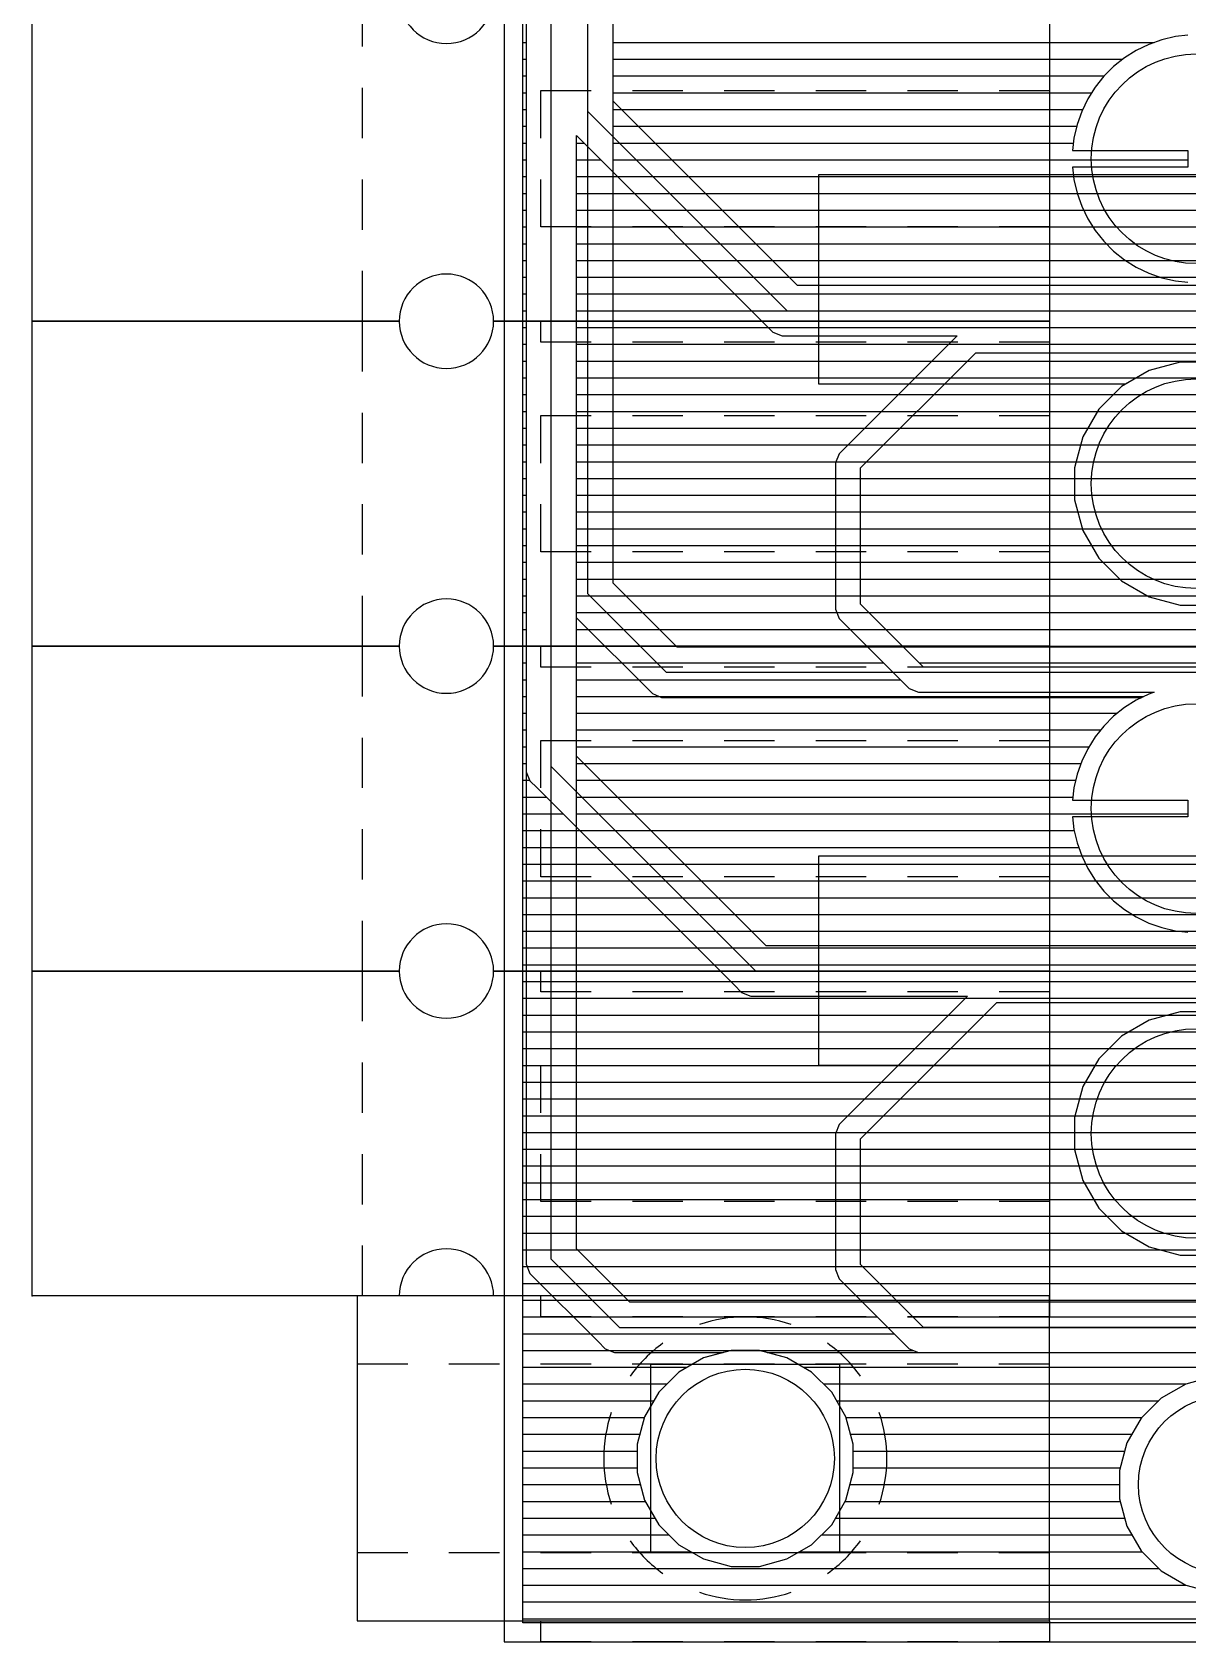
# Model space of a CAD drawing. Extents: x -0.64 to 6, y -0.15 to 7.8.
# Drawn here: x -0.64 to 0.462, y -0.15 to 1.386 of the extents above; entities that cross this region are included whole.
import ezdxf

# ---------------------------------------------------------------- set-up
doc = ezdxf.new("R2010")
doc.units = 0
for name, color, linetype in [('1', 22, 'CONTINUOUS'), ('16', 175, 'CONTINUOUS'), ('17', 82, 'CONTINUOUS'), ('20', 6, 'CONTINUOUS'), ('23', 7, 'CONTINUOUS'), ('24', 7, 'CONTINUOUS'), ('49', 253, 'CONTINUOUS'), ('51', 253, 'CONTINUOUS'), ('52', 253, 'CONTINUOUS')]:
    doc.layers.add(name, color=color, linetype=linetype)

# ---------------------------------------------------------------- blocks, each defined once
blk = doc.blocks.new('ROUNDP')
blk.add_circle((0, 0), 0.5)

msp = doc.modelspace()

# ---------------------------------------------------------------- linework, layer by layer
at = {"layer": '1'}
for p, q in [((-0.172, -0.132), (-0.172, 7.782)), ((-0.169, 6.559774), (-0.169, 0.680226)), ((-0.145, 0.685), (-0.145, 6.555)), ((-0.11, 1.31), (-0.11, 6.55)), ((-0.086, 1.319941), (-0.086, 1.922059)), ((0.462, 1.382845), (0.450203, 1.381516)), ((-0.172, 1.376), (-0.169, 1.376)), ((-0.086, 1.376), (0.429946, 1.376)), ((0.412831, 1.368439), (0.401609, 1.361388)), ((0.424772, 1.374189), (0.412831, 1.368439)), ((0.437282, 1.378567), (0.424772, 1.374189)), ((0.450203, 1.381516), (0.437282, 1.378567)), ((-0.172, 1.36), (-0.169, 1.36)), ((-0.086, 1.36), (0.399869, 1.36)), ((0.391247, 1.353124), (0.381876, 1.343753)), ((0.401609, 1.361388), (0.391247, 1.353124)), ((-0.172, 1.344), (-0.169, 1.344)), ((-0.086, 1.344), (0.382123, 1.344)), ((0.381876, 1.343753), (0.373612, 1.333391)), ((-0.172, 1.328), (-0.169, 1.328)), ((-0.086, 1.328), (0.370225, 1.328)), ((0.366561, 1.322169), (0.36081, 1.310228)), ((0.373612, 1.333391), (0.366561, 1.322169)), ((-0.172, 1.312), (-0.169, 1.312)), ((-0.11, 1.31), (0.08, 1.12)), ((0.089941, 1.144), (-0.086, 1.319941)), ((-0.078059, 1.312), (0.361664, 1.312)), ((0.36081, 1.310228), (0.356433, 1.297718)), ((-0.172, 1.296), (-0.169, 1.296)), ((-0.062059, 1.296), (0.356041, 1.296)), ((0.356433, 1.297718), (0.353484, 1.284797)), ((-0.172, 1.28), (-0.169, 1.28)), ((-0.121, 0.694941), (-0.121, 1.287059)), ((-0.121, 1.287059), (0.066405, 1.099654)), ((-0.121, 1.28), (-0.113941, 1.28)), ((-0.046059, 1.28), (0.352943, 1.28)), ((0.353484, 1.284797), (0.352155, 1.273)), ((-0.172, 1.264), (-0.169, 1.264)), ((-0.121, 1.264), (-0.097941, 1.264)), ((-0.030059, 1.264), (0.461999, 1.264)), ((0.352155, 1.273), (0.461999, 1.273)), ((0.461999, 1.273), (0.461999, 1.257)), ((-0.172, 1.248), (-0.169, 1.248)), ((-0.121, 1.248), (-0.081941, 1.248)), ((-0.014059, 1.248), (0.353169, 1.248)), ((0.461999, 1.257), (0.352155, 1.257)), ((0.352155, 1.257), (0.353484, 1.245203)), ((0.353484, 1.245203), (0.356433, 1.232282)), ((-0.172, 1.232), (-0.169, 1.232)), ((-0.121, 1.232), (-0.065941, 1.232)), ((0.001941, 1.232), (0.356532, 1.232)), ((0.356433, 1.232282), (0.36081, 1.219772)), ((-0.172, 1.216), (-0.169, 1.216)), ((-0.121, 1.216), (-0.049941, 1.216)), ((0.017941, 1.216), (0.362627, 1.216)), ((0.36081, 1.219772), (0.366561, 1.207831)), ((-0.172, 1.2), (-0.169, 1.2)), ((-0.121, 1.2), (-0.033941, 1.2)), ((0.033941, 1.2), (0.371482, 1.2)), ((0.366561, 1.207831), (0.373612, 1.196609)), ((-0.172, 1.184), (-0.169, 1.184)), ((-0.121, 1.184), (-0.017941, 1.184)), ((0.049941, 1.184), (0.384123, 1.184)), ((0.373612, 1.196609), (0.381876, 1.186247)), ((0.381876, 1.186247), (0.391247, 1.176876)), ((-0.172, 1.168), (-0.169, 1.168)), ((-0.121, 1.168), (-0.001941, 1.168)), ((0.065941, 1.168), (0.402583, 1.168)), ((0.391247, 1.176876), (0.401609, 1.168612)), ((0.401609, 1.168612), (0.412831, 1.161561)), ((-0.172, 1.152), (-0.169, 1.152)), ((-0.121, 1.152), (0.014059, 1.152)), ((0.081941, 1.152), (0.435662, 1.152)), ((0.412831, 1.161561), (0.424772, 1.15581)), ((0.424772, 1.15581), (0.437282, 1.151433)), ((0.740059, 1.144), (0.089941, 1.144)), ((0.437282, 1.151433), (0.450203, 1.148484)), ((0.450203, 1.148484), (0.462, 1.147155)), ((-0.172, 1.136), (-0.169, 1.136)), ((-0.121, 1.136), (0.030059, 1.136)), ((-0.172, 1.12), (-0.169, 1.12)), ((-0.121, 1.12), (0.046059, 1.12)), ((0.08, 1.12), (0.75, 1.12)), ((-0.172, 1.104), (-0.169, 1.104)), ((-0.121, 1.104), (0.062059, 1.104)), ((0.066405, 1.099654), (0.075226, 1.096)), ((0.075226, 1.096), (0.242059, 1.096)), ((0.239654, 1.093595), (0.129654, 0.983595)), ((0.242059, 1.096), (0.239654, 1.093595)), ((-0.172, 1.088), (-0.169, 1.088)), ((-0.121, 1.088), (0.234059, 1.088)), ((0.15, 0.97), (0.26, 1.08)), ((0.26, 1.08), (0.55, 1.08)), ((-0.172, 1.072), (-0.169, 1.072)), ((-0.121, 1.072), (0.218059, 1.072)), ((0.252, 1.072), (0.558, 1.072)), ((-0.172, 1.056), (-0.169, 1.056)), ((-0.121, 1.056), (0.202059, 1.056)), ((0.236, 1.056), (0.574, 1.056)), ((-0.172, 1.04), (-0.169, 1.04)), ((-0.121, 1.04), (0.186059, 1.04)), ((0.22, 1.04), (0.59, 1.04)), ((-0.172, 1.024), (-0.169, 1.024)), ((-0.121, 1.024), (0.170059, 1.024)), ((0.204, 1.024), (0.606, 1.024)), ((-0.172, 1.008), (-0.169, 1.008)), ((-0.121, 1.008), (0.154059, 1.008)), ((0.188, 1.008), (0.622, 1.008)), ((-0.172, 0.992), (-0.169, 0.992)), ((-0.121, 0.992), (0.138059, 0.992)), ((0.129654, 0.983595), (0.126, 0.974774)), ((0.172, 0.992), (0.638, 0.992)), ((-0.172, 0.976), (-0.169, 0.976)), ((-0.121, 0.976), (0.126508, 0.976)), ((0.126, 0.974774), (0.126, 0.835226)), ((0.15, 0.84), (0.15, 0.97)), ((0.156, 0.976), (0.874, 0.976)), ((-0.172, 0.96), (-0.169, 0.96)), ((-0.121, 0.96), (0.126, 0.96)), ((0.15, 0.96), (0.89, 0.96)), ((-0.172, 0.944), (-0.169, 0.944)), ((-0.121, 0.944), (0.126, 0.944)), ((0.15, 0.944), (0.906, 0.944)), ((-0.172, 0.928), (-0.169, 0.928)), ((-0.121, 0.928), (0.126, 0.928)), ((0.15, 0.928), (0.922, 0.928)), ((-0.172, 0.912), (-0.169, 0.912)), ((-0.121, 0.912), (0.126, 0.912)), ((0.15, 0.912), (0.93, 0.912)), ((-0.172, 0.896), (-0.169, 0.896)), ((-0.121, 0.896), (0.126, 0.896)), ((0.15, 0.896), (0.93, 0.896)), ((-0.172, 0.88), (-0.169, 0.88)), ((-0.121, 0.88), (0.126, 0.88)), ((0.15, 0.88), (0.93, 0.88)), ((-0.172, 0.864), (-0.169, 0.864)), ((-0.121, 0.864), (0.126, 0.864)), ((0.15, 0.864), (0.93, 0.864)), ((-0.172, 0.848), (-0.169, 0.848)), ((-0.121, 0.848), (0.126, 0.848)), ((0.15, 0.848), (0.93, 0.848)), ((-0.172, 0.832), (-0.169, 0.832)), ((-0.121, 0.832), (0.127336, 0.832)), ((0.126, 0.835226), (0.129654, 0.826405)), ((0.21, 0.78), (0.15, 0.84)), ((0.158, 0.832), (0.922, 0.832)), ((-0.172, 0.816), (-0.169, 0.816)), ((-0.121, 0.816), (0.140059, 0.816)), ((0.129654, 0.826405), (0.196405, 0.759654)), ((0.174, 0.816), (0.906, 0.816)), ((-0.172, 0.8), (-0.169, 0.8)), ((-0.121, 0.8), (0.156059, 0.8)), ((0.19, 0.8), (0.89, 0.8)), ((-0.172, 0.784), (-0.169, 0.784)), ((-0.121, 0.784), (0.172059, 0.784)), ((0.206, 0.784), (0.874, 0.784)), ((-0.172, 0.768), (-0.169, 0.768)), ((-0.121, 0.768), (0.188059, 0.768)), ((0.87, 0.78), (0.21, 0.78)), ((0.196405, 0.759654), (0.205226, 0.756)), ((0.205226, 0.756), (0.429946, 0.756)), ((0.424772, 0.754189), (0.412831, 0.748439)), ((0.429946, 0.756), (0.424772, 0.754189)), ((-0.172, 0.752), (-0.169, 0.752)), ((-0.121, 0.752), (0.420226, 0.752)), ((0.401609, 0.741388), (0.391247, 0.733124)), ((0.412831, 0.748439), (0.401609, 0.741388)), ((-0.172, 0.736), (-0.169, 0.736)), ((-0.121, 0.736), (0.394853, 0.736)), ((0.381876, 0.723753), (0.373612, 0.713391)), ((0.391247, 0.733124), (0.381876, 0.723753)), ((-0.172, 0.72), (-0.169, 0.72)), ((-0.121, 0.72), (0.378883, 0.72)), ((0.373612, 0.713391), (0.366561, 0.702169)), ((-0.172, 0.704), (-0.169, 0.704)), ((-0.121, 0.704), (0.367712, 0.704)), ((0.059941, 0.514), (-0.121, 0.694941)), ((0.366561, 0.702169), (0.36081, 0.690228)), ((-0.172, 0.688), (-0.169, 0.688)), ((-0.169, 0.680226), (-0.165346, 0.671405)), ((0.05, 0.49), (-0.145, 0.685)), ((-0.114059, 0.688), (0.360031, 0.688)), ((0.356433, 0.677718), (0.353484, 0.664797)), ((0.36081, 0.690228), (0.356433, 0.677718)), ((-0.172, 0.672), (-0.165593, 0.672)), ((-0.165346, 0.671405), (-0.158595, 0.664654)), ((-0.158595, 0.664654), (0.029654, 0.476405)), ((-0.098059, 0.672), (0.355128, 0.672)), ((0.353484, 0.664797), (0.352155, 0.653)), ((-0.172, 0.656), (-0.149941, 0.656)), ((-0.082059, 0.656), (0.352493, 0.656)), ((0.352155, 0.653), (0.461999, 0.653)), ((0.461999, 0.653), (0.461999, 0.637)), ((-0.172, 0.64), (-0.133941, 0.64)), ((-0.066059, 0.64), (0.461999, 0.64)), ((0.461999, 0.637), (0.352155, 0.637)), ((0.352155, 0.637), (0.353484, 0.625203)), ((-0.172, 0.624), (-0.117941, 0.624)), ((-0.050059, 0.624), (0.353758, 0.624)), ((0.353484, 0.625203), (0.356433, 0.612282)), ((-0.172, 0.608), (-0.101941, 0.608)), ((-0.034059, 0.608), (0.357931, 0.608)), ((0.356433, 0.612282), (0.36081, 0.599772)), ((0.36081, 0.599772), (0.366561, 0.587831)), ((-0.172, 0.592), (-0.085941, 0.592)), ((-0.018059, 0.592), (0.364553, 0.592)), ((0.366561, 0.587831), (0.373612, 0.576609)), ((-0.172, 0.576), (-0.069941, 0.576)), ((-0.002059, 0.576), (0.374098, 0.576)), ((0.373612, 0.576609), (0.381876, 0.566247)), ((-0.172, 0.56), (-0.053941, 0.56)), ((0.013941, 0.56), (0.388123, 0.56)), ((0.381876, 0.566247), (0.391247, 0.556876)), ((0.391247, 0.556876), (0.401609, 0.548612)), ((-0.172, 0.544), (-0.037941, 0.544)), ((0.029941, 0.544), (0.408949, 0.544)), ((0.401609, 0.548612), (0.412831, 0.541561)), ((0.412831, 0.541561), (0.424772, 0.53581)), ((-0.172, 0.528), (-0.021941, 0.528)), ((0.045941, 0.528), (0.454497, 0.528)), ((0.424772, 0.53581), (0.437282, 0.531433)), ((0.437282, 0.531433), (0.450203, 0.528484)), ((0.450203, 0.528484), (0.462, 0.527155)), ((-0.172, 0.512), (-0.005941, 0.512)), ((0.780059, 0.514), (0.059941, 0.514)), ((-0.172, 0.496), (0.010059, 0.496)), ((-0.172, 0.48), (0.026059, 0.48)), ((0.029654, 0.476405), (0.036405, 0.469654)), ((0.05, 0.49), (0.79, 0.49)), ((-0.172, 0.464), (0.250059, 0.464)), ((0.036405, 0.469654), (0.045226, 0.466)), ((0.045226, 0.466), (0.252059, 0.466)), ((0.252059, 0.466), (0.129654, 0.343595)), ((-0.172, 0.448), (0.234059, 0.448)), ((0.15, 0.33), (0.28, 0.46)), ((0.268, 0.448), (0.562, 0.448)), ((0.28, 0.46), (0.55, 0.46)), ((-0.172, 0.432), (0.218059, 0.432)), ((0.252, 0.432), (0.578, 0.432)), ((-0.172, 0.416), (0.202059, 0.416)), ((0.236, 0.416), (0.594, 0.416)), ((-0.172, 0.4), (0.186059, 0.4)), ((0.22, 0.4), (0.61, 0.4)), ((-0.172, 0.384), (0.170059, 0.384)), ((0.204, 0.384), (0.626, 0.384)), ((-0.172, 0.368), (0.154059, 0.368)), ((0.188, 0.368), (0.642, 0.368)), ((-0.172, 0.352), (0.138059, 0.352)), ((0.129654, 0.343595), (0.126, 0.334774)), ((0.172, 0.352), (0.658, 0.352)), ((-0.172, 0.336), (0.126508, 0.336)), ((0.126, 0.334774), (0.126, 0.205226)), ((0.15, 0.21), (0.15, 0.33)), ((0.156, 0.336), (0.674, 0.336)), ((-0.172, 0.32), (0.126, 0.32)), ((0.15, 0.32), (0.69, 0.32)), ((-0.172, 0.304), (0.126, 0.304)), ((0.15, 0.304), (0.706, 0.304)), ((-0.172, 0.288), (0.126, 0.288)), ((0.15, 0.288), (0.882, 0.288)), ((-0.172, 0.272), (0.126, 0.272)), ((0.15, 0.272), (0.898, 0.272)), ((-0.172, 0.256), (0.126, 0.256)), ((0.15, 0.256), (0.914, 0.256)), ((-0.172, 0.24), (0.126, 0.24)), ((0.15, 0.24), (0.93, 0.24)), ((-0.172, 0.224), (0.126, 0.224)), ((0.15, 0.224), (0.93, 0.224)), ((-0.172, 0.208), (0.126, 0.208)), ((0.126, 0.205226), (0.129654, 0.196405)), ((0.21, 0.15), (0.15, 0.21)), ((0.152, 0.208), (0.93, 0.208)), ((-0.172, 0.192), (0.134059, 0.192)), ((0.129654, 0.196405), (0.196405, 0.129654)), ((0.168, 0.192), (0.93, 0.192)), ((-0.172, 0.176), (0.150059, 0.176)), ((0.184, 0.176), (0.926, 0.176)), ((-0.172, 0.16), (0.166059, 0.16)), ((0.2, 0.16), (0.91, 0.16)), ((-0.172, 0.144), (0.182059, 0.144)), ((0.9, 0.15), (0.21, 0.15)), ((-0.172, 0.128), (0.200398, 0.128)), ((0.02644, 0.128), (0.000243, 0.120981)), ((0.05356, 0.128), (0.02644, 0.128)), ((0.079757, 0.120981), (0.05356, 0.128)), ((0.196405, 0.129654), (0.205226, 0.126)), ((0.205226, 0.126), (0.751326, 0.126)), ((-0.172, 0.112), (-0.015311, 0.112)), ((0.000243, 0.120981), (-0.023243, 0.10742)), ((0.103243, 0.10742), (0.079757, 0.120981)), ((0.095311, 0.112), (0.747386, 0.112)), ((-0.172, 0.096), (-0.034664, 0.096)), ((-0.023243, 0.10742), (-0.04242, 0.088243)), ((0.12242, 0.088243), (0.103243, 0.10742)), ((0.114664, 0.096), (0.460316, 0.096)), ((0.460243, 0.095981), (0.436757, 0.08242)), ((0.48644, 0.103), (0.460243, 0.095981)), ((-0.172, 0.08), (-0.04718, 0.08)), ((-0.04242, 0.088243), (-0.055981, 0.064757)), ((0.135981, 0.064757), (0.12242, 0.088243)), ((0.12718, 0.08), (0.434336, 0.08)), ((0.436757, 0.08242), (0.417579, 0.063243)), ((-0.172, 0.064), (-0.056183, 0.064)), ((-0.055981, 0.064757), (-0.063, 0.03856)), ((0.143, 0.03856), (0.135981, 0.064757)), ((0.136183, 0.064), (0.418336, 0.064)), ((0.417579, 0.063243), (0.404019, 0.039757)), ((-0.172, 0.048), (-0.06047, 0.048)), ((0.14047, 0.048), (0.408779, 0.048)), ((-0.172, 0.032), (-0.063, 0.032)), ((-0.063, 0.03856), (-0.063, 0.01144)), ((0.143, 0.01144), (0.143, 0.03856)), ((0.143, 0.032), (0.401941, 0.032)), ((0.404019, 0.039757), (0.397, 0.01356)), ((-0.172, 0.016), (-0.063, 0.016)), ((0.143, 0.016), (0.397654, 0.016)), ((-0.172, 0), (-0.059935, 0)), ((-0.063, 0.01144), (-0.055981, -0.014757)), ((0.135981, -0.014757), (0.143, 0.01144)), ((0.139935, 0), (0.397, 0)), ((0.397, 0.01356), (0.397, -0.01356)), ((-0.055981, -0.014757), (-0.04242, -0.038243)), ((0.12242, -0.038243), (0.135981, -0.014757)), ((0.397, -0.01356), (0.404019, -0.039757)), ((-0.172, -0.016), (-0.055263, -0.016)), ((0.135263, -0.016), (0.397654, -0.016)), ((-0.172, -0.032), (-0.046025, -0.032)), ((-0.04242, -0.038243), (-0.023243, -0.05742)), ((0.103243, -0.05742), (0.12242, -0.038243)), ((0.126025, -0.032), (0.401941, -0.032)), ((0.404019, -0.039757), (0.417579, -0.063243)), ((-0.172, -0.048), (-0.032664, -0.048)), ((-0.023243, -0.05742), (0.000243, -0.070981)), ((0.079757, -0.070981), (0.103243, -0.05742)), ((0.112664, -0.048), (0.408779, -0.048)), ((-0.172, -0.064), (-0.011847, -0.064)), ((0.000243, -0.070981), (0.02644, -0.078)), ((0.05356, -0.078), (0.079757, -0.070981)), ((0.091847, -0.064), (0.418336, -0.064)), ((0.417579, -0.063243), (0.436757, -0.08242)), ((-0.172, -0.08), (0.434336, -0.08)), ((0.02644, -0.078), (0.05356, -0.078)), ((0.436757, -0.08242), (0.460243, -0.095981)), ((-0.172, -0.096), (0.460316, -0.096)), ((0.460243, -0.095981), (0.48644, -0.103)), ((-0.172, -0.112), (5.732, -0.112)), ((-0.172, -0.128), (5.732, -0.128)), ((5.732, -0.132), (-0.172, -0.132))]:
    msp.add_line(p, q, dxfattribs=at)
at = {"layer": '16'}
for p, q in [((-0.172, -0.132), (-0.172, 7.782)), ((-0.169, 6.559774), (-0.169, 0.210226)), ((-0.145, 0.215), (-0.145, 6.555)), ((-0.11, 0.85), (-0.11, 6.55)), ((-0.086, 0.859941), (-0.086, 1.467059)), ((0.462, 1.382845), (0.450203, 1.381516)), ((-0.172, 1.376), (-0.169, 1.376)), ((-0.086, 1.376), (0.429946, 1.376)), ((0.412831, 1.368439), (0.401609, 1.361388)), ((0.424772, 1.374189), (0.412831, 1.368439)), ((0.437282, 1.378567), (0.424772, 1.374189)), ((0.450203, 1.381516), (0.437282, 1.378567)), ((-0.172, 1.36), (-0.169, 1.36)), ((-0.086, 1.36), (0.399869, 1.36)), ((0.391247, 1.353124), (0.381876, 1.343753)), ((0.401609, 1.361388), (0.391247, 1.353124)), ((-0.172, 1.344), (-0.169, 1.344)), ((-0.086, 1.344), (0.382123, 1.344)), ((0.381876, 1.343753), (0.373612, 1.333391)), ((-0.172, 1.328), (-0.169, 1.328)), ((-0.086, 1.328), (0.370225, 1.328)), ((0.366561, 1.322169), (0.36081, 1.310228)), ((0.373612, 1.333391), (0.366561, 1.322169)), ((-0.172, 1.312), (-0.169, 1.312)), ((-0.086, 1.312), (0.361664, 1.312)), ((0.36081, 1.310228), (0.356433, 1.297718)), ((-0.172, 1.296), (-0.169, 1.296)), ((-0.086, 1.296), (0.356041, 1.296)), ((0.356433, 1.297718), (0.353484, 1.284797)), ((-0.172, 1.28), (-0.169, 1.28)), ((-0.086, 1.28), (0.352943, 1.28)), ((0.353484, 1.284797), (0.352155, 1.273)), ((-0.172, 1.264), (-0.169, 1.264)), ((-0.086, 1.264), (0.461999, 1.264)), ((0.352155, 1.273), (0.461999, 1.273)), ((0.461999, 1.273), (0.461999, 1.257)), ((-0.172, 1.248), (-0.169, 1.248)), ((-0.086, 1.248), (0.353169, 1.248)), ((0.11, 1.05), (0.11, 1.25)), ((0.11, 1.25), (0.59, 1.25)), ((0.11, 1.248), (0.59, 1.248)), ((0.461999, 1.257), (0.352155, 1.257)), ((0.352155, 1.257), (0.353484, 1.245203)), ((0.353484, 1.245203), (0.356433, 1.232282)), ((-0.172, 1.232), (-0.169, 1.232)), ((-0.086, 1.232), (0.356532, 1.232)), ((0.11, 1.232), (0.59, 1.232)), ((0.356433, 1.232282), (0.36081, 1.219772)), ((-0.172, 1.216), (-0.169, 1.216)), ((-0.086, 1.216), (0.362627, 1.216)), ((0.11, 1.216), (0.59, 1.216)), ((0.36081, 1.219772), (0.366561, 1.207831)), ((-0.172, 1.2), (-0.169, 1.2)), ((-0.086, 1.2), (0.371482, 1.2)), ((0.11, 1.2), (0.59, 1.2)), ((0.366561, 1.207831), (0.373612, 1.196609)), ((-0.172, 1.184), (-0.169, 1.184)), ((-0.086, 1.184), (0.384123, 1.184)), ((0.11, 1.184), (0.59, 1.184)), ((0.373612, 1.196609), (0.381876, 1.186247)), ((0.381876, 1.186247), (0.391247, 1.176876)), ((-0.172, 1.168), (-0.169, 1.168)), ((-0.086, 1.168), (0.402583, 1.168)), ((0.11, 1.168), (0.59, 1.168)), ((0.391247, 1.176876), (0.401609, 1.168612)), ((0.401609, 1.168612), (0.412831, 1.161561)), ((-0.172, 1.152), (-0.169, 1.152)), ((-0.086, 1.152), (0.435662, 1.152)), ((0.11, 1.152), (0.59, 1.152)), ((0.412831, 1.161561), (0.424772, 1.15581)), ((0.424772, 1.15581), (0.437282, 1.151433)), ((0.437282, 1.151433), (0.450203, 1.148484)), ((0.450203, 1.148484), (0.462, 1.147155)), ((-0.172, 1.136), (-0.169, 1.136)), ((-0.086, 1.136), (0.601562, 1.136)), ((0.11, 1.136), (0.59, 1.136)), ((-0.172, 1.12), (-0.169, 1.12)), ((-0.086, 1.12), (0.598567, 1.12)), ((0.11, 1.12), (0.59, 1.12)), ((-0.172, 1.104), (-0.169, 1.104)), ((-0.086, 1.104), (0.598567, 1.104)), ((0.11, 1.104), (0.59, 1.104)), ((-0.172, 1.088), (-0.169, 1.088)), ((-0.086, 1.088), (0.598567, 1.088)), ((0.11, 1.088), (0.59, 1.088)), ((-0.172, 1.072), (-0.169, 1.072)), ((-0.086, 1.072), (0.598567, 1.072)), ((0.11, 1.072), (0.59, 1.072)), ((0.425226, 1.063095), (0.398774, 1.047823)), ((0.425226, 1.063095), (0.402545, 1.05)), ((0.454728, 1.071), (0.425226, 1.063095)), ((0.454728, 1.071), (0.425226, 1.063095)), ((0.485272, 1.071), (0.454728, 1.071)), ((0.485272, 1.071), (0.454728, 1.071)), ((-0.172, 1.056), (-0.169, 1.056)), ((-0.086, 1.056), (0.412937, 1.056)), ((0.11, 1.056), (0.412937, 1.056)), ((0.402545, 1.05), (0.11, 1.05)), ((0.398774, 1.047823), (0.377177, 1.026226)), ((-0.172, 1.04), (-0.169, 1.04)), ((-0.086, 1.04), (0.390951, 1.04)), ((-0.172, 1.024), (-0.169, 1.024)), ((-0.086, 1.024), (0.375892, 1.024)), ((0.377177, 1.026226), (0.361905, 0.999774)), ((-0.172, 1.008), (-0.169, 1.008)), ((-0.086, 1.008), (0.366654, 1.008)), ((0.361905, 0.999774), (0.354, 0.970272)), ((-0.172, 0.992), (-0.169, 0.992)), ((-0.086, 0.992), (0.359822, 0.992)), ((-0.172, 0.976), (-0.169, 0.976)), ((-0.086, 0.976), (0.355535, 0.976)), ((0.354, 0.970272), (0.354, 0.939728)), ((-0.172, 0.96), (-0.169, 0.96)), ((-0.086, 0.96), (0.354, 0.96)), ((-0.172, 0.944), (-0.169, 0.944)), ((-0.086, 0.944), (0.354, 0.944)), ((0.354, 0.939728), (0.361905, 0.910226)), ((-0.172, 0.928), (-0.169, 0.928)), ((-0.086, 0.928), (0.357142, 0.928)), ((-0.172, 0.912), (-0.169, 0.912)), ((-0.086, 0.912), (0.36143, 0.912)), ((0.361905, 0.910226), (0.377177, 0.883774)), ((-0.172, 0.896), (-0.169, 0.896)), ((-0.086, 0.896), (0.370118, 0.896)), ((-0.172, 0.88), (-0.169, 0.88)), ((-0.086, 0.88), (0.380951, 0.88)), ((0.377177, 0.883774), (0.398774, 0.862177)), ((-0.172, 0.864), (-0.169, 0.864)), ((-0.086, 0.864), (0.396951, 0.864)), ((0.398774, 0.862177), (0.425226, 0.846905)), ((-0.172, 0.848), (-0.169, 0.848)), ((-0.035, 0.775), (-0.11, 0.85)), ((-0.025059, 0.799), (-0.086, 0.859941)), ((-0.074059, 0.848), (0.423329, 0.848)), ((0.425226, 0.846905), (0.454728, 0.839)), ((-0.172, 0.832), (-0.169, 0.832)), ((-0.058059, 0.832), (4.967189, 0.832)), ((0.454728, 0.839), (0.485272, 0.839)), ((-0.172, 0.816), (-0.169, 0.816)), ((-0.121, 0.224941), (-0.121, 0.827059)), ((-0.121, 0.827059), (-0.048595, 0.754654)), ((-0.121, 0.816), (-0.109941, 0.816)), ((-0.042059, 0.816), (4.967189, 0.816)), ((-0.172, 0.8), (-0.169, 0.8)), ((-0.121, 0.8), (-0.093941, 0.8)), ((-0.026059, 0.8), (1.61214, 0.8)), ((1.611139, 0.799), (-0.025059, 0.799)), ((-0.172, 0.784), (-0.169, 0.784)), ((-0.121, 0.784), (-0.077941, 0.784)), ((-0.172, 0.768), (-0.169, 0.768)), ((-0.121, 0.768), (-0.061941, 0.768)), ((1.635, 0.775), (-0.035, 0.775)), ((-0.048595, 0.754654), (-0.039774, 0.751)), ((-0.172, 0.752), (-0.169, 0.752)), ((-0.121, 0.752), (-0.042188, 0.752)), ((-0.039774, 0.751), (0.418149, 0.751)), ((0.401609, 0.741388), (0.391247, 0.733124)), ((0.412831, 0.748439), (0.401609, 0.741388)), ((0.418149, 0.751), (0.412831, 0.748439)), ((-0.172, 0.736), (-0.169, 0.736)), ((-0.121, 0.736), (0.394853, 0.736)), ((0.381876, 0.723753), (0.373612, 0.713391)), ((0.391247, 0.733124), (0.381876, 0.723753)), ((-0.172, 0.72), (-0.169, 0.72)), ((-0.121, 0.72), (0.378883, 0.72)), ((0.373612, 0.713391), (0.366561, 0.702169)), ((-0.172, 0.704), (-0.169, 0.704)), ((-0.121, 0.704), (0.367712, 0.704)), ((0.366561, 0.702169), (0.36081, 0.690228)), ((-0.172, 0.688), (-0.169, 0.688)), ((-0.121, 0.688), (0.360031, 0.688)), ((0.356433, 0.677718), (0.353484, 0.664797)), ((0.36081, 0.690228), (0.356433, 0.677718)), ((-0.172, 0.672), (-0.169, 0.672)), ((-0.121, 0.672), (0.355128, 0.672)), ((0.353484, 0.664797), (0.352155, 0.653)), ((-0.172, 0.656), (-0.169, 0.656)), ((-0.121, 0.656), (0.352493, 0.656)), ((0.352155, 0.653), (0.461999, 0.653)), ((0.461999, 0.653), (0.461999, 0.637)), ((-0.172, 0.64), (-0.169, 0.64)), ((-0.121, 0.64), (0.461999, 0.64)), ((0.461999, 0.637), (0.352155, 0.637)), ((0.352155, 0.637), (0.353484, 0.625203)), ((-0.172, 0.624), (-0.169, 0.624)), ((-0.121, 0.624), (0.353758, 0.624)), ((0.353484, 0.625203), (0.356433, 0.612282)), ((-0.172, 0.608), (-0.169, 0.608)), ((-0.121, 0.608), (0.357931, 0.608)), ((0.11, 0.4), (0.11, 0.6)), ((0.11, 0.6), (0.59, 0.6)), ((0.356433, 0.612282), (0.36081, 0.599772)), ((0.36081, 0.599772), (0.366561, 0.587831)), ((-0.172, 0.592), (-0.169, 0.592)), ((-0.121, 0.592), (0.364553, 0.592)), ((0.11, 0.592), (0.59, 0.592)), ((0.366561, 0.587831), (0.373612, 0.576609)), ((-0.172, 0.576), (-0.169, 0.576)), ((-0.121, 0.576), (0.374098, 0.576)), ((0.11, 0.576), (0.59, 0.576)), ((0.373612, 0.576609), (0.381876, 0.566247)), ((-0.172, 0.56), (-0.169, 0.56)), ((-0.121, 0.56), (0.388123, 0.56)), ((0.11, 0.56), (0.59, 0.56)), ((0.381876, 0.566247), (0.391247, 0.556876)), ((0.391247, 0.556876), (0.401609, 0.548612)), ((-0.172, 0.544), (-0.169, 0.544)), ((-0.121, 0.544), (0.408949, 0.544)), ((0.11, 0.544), (0.59, 0.544)), ((0.401609, 0.548612), (0.412831, 0.541561)), ((0.412831, 0.541561), (0.424772, 0.53581)), ((-0.172, 0.528), (-0.169, 0.528)), ((-0.121, 0.528), (0.454497, 0.528)), ((0.11, 0.528), (0.59, 0.528)), ((0.424772, 0.53581), (0.437282, 0.531433)), ((0.437282, 0.531433), (0.450203, 0.528484)), ((0.450203, 0.528484), (0.462, 0.527155)), ((-0.172, 0.512), (-0.169, 0.512)), ((-0.121, 0.512), (0.600733, 0.512)), ((0.11, 0.512), (0.59, 0.512)), ((-0.172, 0.496), (-0.169, 0.496)), ((-0.121, 0.496), (1.933496, 0.496)), ((0.11, 0.496), (0.59, 0.496)), ((-0.172, 0.48), (-0.169, 0.48)), ((-0.121, 0.48), (0.598567, 0.48)), ((0.11, 0.48), (0.59, 0.48)), ((-0.172, 0.464), (-0.169, 0.464)), ((-0.121, 0.464), (0.598567, 0.464)), ((0.11, 0.464), (0.59, 0.464)), ((-0.172, 0.448), (-0.169, 0.448)), ((-0.121, 0.448), (0.443532, 0.448)), ((0.11, 0.448), (0.443532, 0.448)), ((0.454728, 0.451), (0.425226, 0.443095)), ((0.454728, 0.451), (0.425226, 0.443095)), ((0.485272, 0.451), (0.454728, 0.451)), ((0.485272, 0.451), (0.454728, 0.451)), ((-0.172, 0.432), (-0.169, 0.432)), ((-0.121, 0.432), (0.406009, 0.432)), ((0.11, 0.432), (0.406009, 0.432)), ((0.425226, 0.443095), (0.398774, 0.427823)), ((0.425226, 0.443095), (0.398774, 0.427823)), ((-0.172, 0.416), (-0.169, 0.416)), ((-0.121, 0.416), (0.386951, 0.416)), ((0.11, 0.416), (0.386951, 0.416)), ((0.398774, 0.427823), (0.377177, 0.406226)), ((0.398774, 0.427823), (0.377177, 0.406226)), ((-0.172, 0.4), (-0.169, 0.4)), ((-0.121, 0.4), (0.373583, 0.4)), ((0.373583, 0.4), (0.11, 0.4)), ((0.11, 0.4), (0.373583, 0.4)), ((0.377177, 0.406226), (0.361905, 0.379774)), ((0.377177, 0.406226), (0.373583, 0.4)), ((-0.172, 0.384), (-0.169, 0.384)), ((-0.121, 0.384), (0.364345, 0.384)), ((0.361905, 0.379774), (0.354, 0.350272)), ((-0.172, 0.368), (-0.169, 0.368)), ((-0.121, 0.368), (0.35875, 0.368)), ((-0.172, 0.352), (-0.169, 0.352)), ((-0.121, 0.352), (0.354463, 0.352)), ((0.354, 0.350272), (0.354, 0.319728)), ((-0.172, 0.336), (-0.169, 0.336)), ((-0.121, 0.336), (0.354, 0.336)), ((-0.172, 0.32), (-0.169, 0.32)), ((-0.121, 0.32), (0.354, 0.32)), ((0.354, 0.319728), (0.361905, 0.290226)), ((-0.172, 0.304), (-0.169, 0.304)), ((-0.121, 0.304), (0.358214, 0.304)), ((-0.172, 0.288), (-0.169, 0.288)), ((-0.121, 0.288), (0.36319, 0.288)), ((0.361905, 0.290226), (0.377177, 0.263774)), ((-0.172, 0.272), (-0.169, 0.272)), ((-0.121, 0.272), (0.372428, 0.272)), ((0.377177, 0.263774), (0.398774, 0.242177)), ((-0.172, 0.256), (-0.169, 0.256)), ((-0.121, 0.256), (0.384951, 0.256)), ((-0.172, 0.24), (-0.169, 0.24)), ((-0.121, 0.24), (0.402545, 0.24)), ((0.398774, 0.242177), (0.425226, 0.226905)), ((-0.172, 0.224), (-0.169, 0.224)), ((-0.070059, 0.174), (-0.121, 0.224941)), ((-0.120059, 0.224), (0.436068, 0.224)), ((0.425226, 0.226905), (0.454728, 0.219)), ((0.454728, 0.219), (0.485272, 0.219)), ((-0.172, 0.208), (-0.168078, 0.208)), ((-0.169, 0.210226), (-0.165346, 0.201405)), ((-0.165346, 0.201405), (-0.100346, 0.136405)), ((-0.145, 0.215), (-0.08, 0.15)), ((-0.104059, 0.208), (1.931839, 0.208)), ((-0.172, 0.192), (-0.155941, 0.192)), ((-0.088059, 0.192), (1.938466, 0.192)), ((-0.172, 0.176), (-0.139941, 0.176)), ((-0.072059, 0.176), (1.945094, 0.176)), ((1.614774, 0.174), (-0.070059, 0.174)), ((-0.172, 0.16), (-0.123941, 0.16)), ((-0.172, 0.144), (-0.107941, 0.144)), ((-0.08, 0.15), (1.61, 0.15)), ((-0.172, 0.128), (-0.089602, 0.128)), ((-0.100346, 0.136405), (-0.093595, 0.129654)), ((-0.093595, 0.129654), (-0.084774, 0.126)), ((-0.084774, 0.126), (0.018977, 0.126)), ((0.018977, 0.126), (0.000243, 0.120981)), ((0.079757, 0.120981), (0.061023, 0.126)), ((0.061023, 0.126), (1.600059, 0.126)), ((-0.172, 0.112), (-0.015311, 0.112)), ((0.000243, 0.120981), (-0.023243, 0.10742)), ((0.103243, 0.10742), (0.079757, 0.120981)), ((0.095311, 0.112), (1.603754, 0.112)), ((-0.172, 0.096), (-0.034664, 0.096)), ((-0.023243, 0.10742), (-0.04242, 0.088243)), ((0.12242, 0.088243), (0.103243, 0.10742)), ((0.114664, 0.096), (0.460316, 0.096)), ((0.460243, 0.095981), (0.436757, 0.08242)), ((0.48644, 0.103), (0.460243, 0.095981)), ((-0.172, 0.08), (-0.04718, 0.08)), ((-0.04242, 0.088243), (-0.055981, 0.064757)), ((0.135981, 0.064757), (0.12242, 0.088243)), ((0.12718, 0.08), (0.434336, 0.08)), ((0.436757, 0.08242), (0.417579, 0.063243)), ((-0.172, 0.064), (-0.056183, 0.064)), ((-0.055981, 0.064757), (-0.063, 0.03856)), ((0.143, 0.03856), (0.135981, 0.064757)), ((0.136183, 0.064), (0.418336, 0.064)), ((0.417579, 0.063243), (0.404019, 0.039757)), ((-0.172, 0.048), (-0.06047, 0.048)), ((0.14047, 0.048), (0.408779, 0.048)), ((-0.172, 0.032), (-0.063, 0.032)), ((-0.063, 0.03856), (-0.063, 0.01144)), ((0.143, 0.01144), (0.143, 0.03856)), ((0.143, 0.032), (0.401941, 0.032)), ((0.404019, 0.039757), (0.397, 0.01356)), ((-0.172, 0.016), (-0.063, 0.016)), ((0.143, 0.016), (0.397654, 0.016)), ((-0.172, 0), (-0.059935, 0)), ((-0.063, 0.01144), (-0.055981, -0.014757)), ((0.135981, -0.014757), (0.143, 0.01144)), ((0.139935, 0), (0.397, 0)), ((0.397, 0.01356), (0.397, -0.01356)), ((-0.055981, -0.014757), (-0.04242, -0.038243)), ((0.12242, -0.038243), (0.135981, -0.014757)), ((0.397, -0.01356), (0.404019, -0.039757)), ((-0.172, -0.016), (-0.055263, -0.016)), ((0.135263, -0.016), (0.397654, -0.016)), ((-0.172, -0.032), (-0.046025, -0.032)), ((-0.04242, -0.038243), (-0.023243, -0.05742)), ((0.103243, -0.05742), (0.12242, -0.038243)), ((0.126025, -0.032), (0.401941, -0.032)), ((0.404019, -0.039757), (0.417579, -0.063243)), ((-0.172, -0.048), (-0.032664, -0.048)), ((-0.023243, -0.05742), (0.000243, -0.070981)), ((0.079757, -0.070981), (0.103243, -0.05742)), ((0.112664, -0.048), (0.408779, -0.048)), ((-0.172, -0.064), (-0.011847, -0.064)), ((0.000243, -0.070981), (0.02644, -0.078)), ((0.05356, -0.078), (0.079757, -0.070981)), ((0.091847, -0.064), (0.418336, -0.064)), ((0.417579, -0.063243), (0.436757, -0.08242)), ((-0.172, -0.08), (0.434336, -0.08)), ((0.02644, -0.078), (0.05356, -0.078)), ((0.436757, -0.08242), (0.460243, -0.095981)), ((-0.172, -0.096), (0.460316, -0.096)), ((0.460243, -0.095981), (0.48644, -0.103)), ((-0.172, -0.112), (5.732, -0.112)), ((-0.172, -0.128), (5.732, -0.128)), ((5.732, -0.132), (-0.172, -0.132))]:
    msp.add_line(p, q, dxfattribs=at)
at = {"layer": '20'}
for p, q in [((-0.19, 7.8), (-0.19, -0.15)), ((-0.19, -0.15), (5.75, -0.15))]:
    msp.add_line(p, q, dxfattribs=at)
for centre in [(0.04, 0.025), (0.5, 0)]:
    msp.add_circle(centre, 0.085, dxfattribs=at)
at = {"layer": '23'}
for p in [(-0.64, 1.11), (-0.64, 0.8), (-0.64, 0.49), (-0.64, 0.18)]:
    msp.add_point(p, dxfattribs=at)
at = {"layer": '24'}
msp.add_point((0.33, 0.18), dxfattribs=at)
at = {"layer": '49'}
for p, q in [((-0.155, 1.284685), (-0.155, 1.33)), ((-0.155, 1.33), (-0.106975, 1.33)), ((-0.067605, 1.33), (-0.01958, 1.33)), ((0.01979, 1.33), (0.067815, 1.33)), ((0.107185, 1.33), (0.15521, 1.33)), ((0.19458, 1.33), (0.242605, 1.33)), ((0.281975, 1.33), (0.33, 1.33)), ((-0.155, 1.2), (-0.155, 1.245315)), ((-0.106975, 1.2), (-0.155, 1.2)), ((-0.01958, 1.2), (-0.067605, 1.2)), ((0.067815, 1.2), (0.01979, 1.2)), ((0.15521, 1.2), (0.107185, 1.2)), ((0.242605, 1.2), (0.19458, 1.2)), ((0.33, 1.2), (0.281975, 1.2)), ((-0.155, 1.09), (-0.155, 1.11)), ((-0.155, 1.09), (-0.155, 1.11)), ((0.33, 1.11), (0.33, 1.09)), ((0.33, 1.11), (0.33, 1.09)), ((-0.106975, 1.09), (-0.155, 1.09)), ((-0.106975, 1.09), (-0.155, 1.09)), ((-0.01958, 1.09), (-0.067605, 1.09)), ((-0.01958, 1.09), (-0.067605, 1.09)), ((0.067815, 1.09), (0.01979, 1.09)), ((0.067815, 1.09), (0.01979, 1.09)), ((0.15521, 1.09), (0.107185, 1.09)), ((0.15521, 1.09), (0.107185, 1.09)), ((0.242605, 1.09), (0.19458, 1.09)), ((0.242605, 1.09), (0.19458, 1.09)), ((0.33, 1.09), (0.281975, 1.09)), ((0.33, 1.09), (0.281975, 1.09)), ((-0.155, 0.974685), (-0.155, 1.02)), ((-0.155, 1.02), (-0.106975, 1.02)), ((-0.067605, 1.02), (-0.01958, 1.02)), ((0.01979, 1.02), (0.067815, 1.02)), ((0.107185, 1.02), (0.15521, 1.02)), ((0.19458, 1.02), (0.242605, 1.02)), ((0.281975, 1.02), (0.33, 1.02)), ((-0.155, 0.89), (-0.155, 0.935315)), ((-0.106975, 0.89), (-0.155, 0.89)), ((-0.01958, 0.89), (-0.067605, 0.89)), ((0.067815, 0.89), (0.01979, 0.89)), ((0.15521, 0.89), (0.107185, 0.89)), ((0.242605, 0.89), (0.19458, 0.89)), ((0.33, 0.89), (0.281975, 0.89)), ((-0.155, 0.78), (-0.155, 0.8)), ((-0.155, 0.78), (-0.155, 0.8)), ((0.33, 0.8), (0.33, 0.78)), ((0.33, 0.8), (0.33, 0.78)), ((-0.106975, 0.78), (-0.155, 0.78)), ((-0.106975, 0.78), (-0.155, 0.78)), ((-0.01958, 0.78), (-0.067605, 0.78)), ((-0.01958, 0.78), (-0.067605, 0.78)), ((0.067815, 0.78), (0.01979, 0.78)), ((0.067815, 0.78), (0.01979, 0.78)), ((0.15521, 0.78), (0.107185, 0.78)), ((0.15521, 0.78), (0.107185, 0.78)), ((0.242605, 0.78), (0.19458, 0.78)), ((0.242605, 0.78), (0.19458, 0.78)), ((0.33, 0.78), (0.281975, 0.78)), ((0.33, 0.78), (0.281975, 0.78)), ((-0.155, 0.664685), (-0.155, 0.71)), ((-0.155, 0.71), (-0.106975, 0.71)), ((-0.067605, 0.71), (-0.01958, 0.71)), ((0.01979, 0.71), (0.067815, 0.71)), ((0.107185, 0.71), (0.15521, 0.71)), ((0.19458, 0.71), (0.242605, 0.71)), ((0.281975, 0.71), (0.33, 0.71)), ((-0.155, 0.58), (-0.155, 0.625315)), ((-0.106975, 0.58), (-0.155, 0.58)), ((-0.01958, 0.58), (-0.067605, 0.58)), ((0.067815, 0.58), (0.01979, 0.58)), ((0.15521, 0.58), (0.107185, 0.58)), ((0.242605, 0.58), (0.19458, 0.58)), ((0.33, 0.58), (0.281975, 0.58)), ((-0.155, 0.47), (-0.155, 0.49)), ((-0.155, 0.47), (-0.155, 0.49)), ((0.33, 0.49), (0.33, 0.47)), ((0.33, 0.49), (0.33, 0.47)), ((-0.106975, 0.47), (-0.155, 0.47)), ((-0.106975, 0.47), (-0.155, 0.47)), ((-0.01958, 0.47), (-0.067605, 0.47)), ((-0.01958, 0.47), (-0.067605, 0.47)), ((0.067815, 0.47), (0.01979, 0.47)), ((0.067815, 0.47), (0.01979, 0.47)), ((0.15521, 0.47), (0.107185, 0.47)), ((0.15521, 0.47), (0.107185, 0.47)), ((0.242605, 0.47), (0.19458, 0.47)), ((0.242605, 0.47), (0.19458, 0.47)), ((0.33, 0.47), (0.281975, 0.47)), ((0.33, 0.47), (0.281975, 0.47)), ((-0.155, 0.354685), (-0.155, 0.4)), ((-0.155, 0.4), (-0.106975, 0.4)), ((-0.067605, 0.4), (-0.01958, 0.4)), ((0.01979, 0.4), (0.067815, 0.4)), ((0.107185, 0.4), (0.15521, 0.4)), ((0.19458, 0.4), (0.242605, 0.4)), ((0.281975, 0.4), (0.33, 0.4)), ((-0.155, 0.27), (-0.155, 0.315315)), ((-0.106975, 0.27), (-0.155, 0.27)), ((-0.01958, 0.27), (-0.067605, 0.27)), ((0.067815, 0.27), (0.01979, 0.27)), ((0.15521, 0.27), (0.107185, 0.27)), ((0.242605, 0.27), (0.19458, 0.27)), ((0.33, 0.27), (0.281975, 0.27)), ((-0.155, 0.16), (-0.155, 0.18)), ((-0.155, 0.16), (-0.155, 0.18)), ((0.33, 0.18), (0.33, 0.16)), ((0.33, 0.18), (0.33, 0.16)), ((-0.106975, 0.16), (-0.155, 0.16)), ((-0.155, 0.16), (-0.106975, 0.16)), ((-0.01958, 0.16), (-0.067605, 0.16)), ((-0.067605, 0.16), (-0.01958, 0.16)), ((0.067815, 0.16), (0.01979, 0.16)), ((0.01979, 0.16), (0.067815, 0.16)), ((0.15521, 0.16), (0.107185, 0.16)), ((0.107185, 0.16), (0.15521, 0.16)), ((0.242605, 0.16), (0.19458, 0.16)), ((0.19458, 0.16), (0.242605, 0.16)), ((0.33, 0.16), (0.281975, 0.16)), ((0.281975, 0.16), (0.33, 0.16)), ((-0.155, -0.15), (-0.155, -0.13)), ((0.33, -0.13), (0.33, -0.15)), ((-0.106975, -0.15), (-0.155, -0.15)), ((-0.01958, -0.15), (-0.067605, -0.15)), ((0.067815, -0.15), (0.01979, -0.15)), ((0.15521, -0.15), (0.107185, -0.15)), ((0.242605, -0.15), (0.19458, -0.15)), ((0.33, -0.15), (0.281975, -0.15))]:
    msp.add_line(p, q, dxfattribs=at)
for start, end in [(90.000011, 108.860557), (71.139443, 89.999989), (125.569727, 144.430273), (35.569727, 54.430273), (161.139443, 179.999989), (0.000011, 18.860557), (180.000011, 198.860557), (341.139443, 359.999989), (215.569727, 234.430273), (305.569727, 324.430273), (251.139443, 269.999989), (270.000011, 288.860557)]:
    msp.add_arc((0.04, 0.025), 0.135, start, end, dxfattribs=at)
at = {"layer": '51'}
for p, q in [((-0.64, 1.11), (-0.64, 1.42)), ((-0.325, 1.372028), (-0.325, 1.42)), ((0.33, 1.42), (0.33, 1.11)), ((-0.325, 1.284685), (-0.325, 1.332657)), ((-0.325, 1.197343), (-0.325, 1.245315)), ((-0.325, 1.11), (-0.325, 1.157972)), ((-0.64, 0.8), (-0.64, 1.11)), ((-0.64, 1.11), (-0.325, 1.11)), ((-0.325, 1.11), (-0.64, 1.11)), ((-0.325, 1.11), (-0.29, 1.11)), ((-0.325, 1.062028), (-0.325, 1.11)), ((-0.29, 1.11), (-0.325, 1.11)), ((-0.2, 1.11), (0.33, 1.11)), ((0.33, 1.11), (-0.2, 1.11)), ((0.33, 1.11), (0.33, 0.8)), ((-0.325, 0.974685), (-0.325, 1.022657)), ((-0.325, 0.887343), (-0.325, 0.935315)), ((-0.325, 0.8), (-0.325, 0.847972)), ((-0.64, 0.49), (-0.64, 0.8)), ((-0.64, 0.8), (-0.325, 0.8)), ((-0.325, 0.8), (-0.64, 0.8)), ((-0.325, 0.8), (-0.29, 0.8)), ((-0.325, 0.752028), (-0.325, 0.8)), ((-0.29, 0.8), (-0.325, 0.8)), ((-0.2, 0.8), (0.33, 0.8)), ((0.33, 0.8), (-0.2, 0.8)), ((0.33, 0.8), (0.33, 0.49)), ((-0.325, 0.664685), (-0.325, 0.712657)), ((-0.325, 0.577343), (-0.325, 0.625315)), ((-0.325, 0.49), (-0.325, 0.537972)), ((-0.325, 0.49), (-0.64, 0.49)), ((-0.64, 0.18), (-0.64, 0.49)), ((-0.64, 0.49), (-0.325, 0.49)), ((-0.29, 0.49), (-0.325, 0.49)), ((-0.325, 0.49), (-0.29, 0.49)), ((-0.325, 0.442028), (-0.325, 0.49)), ((0.33, 0.49), (-0.2, 0.49)), ((-0.2, 0.49), (0.33, 0.49)), ((0.33, 0.49), (0.33, 0.18)), ((-0.325, 0.354685), (-0.325, 0.402657)), ((-0.325, 0.267343), (-0.325, 0.315315)), ((-0.325, 0.18), (-0.325, 0.227972)), ((-0.325, 0.18), (-0.64, 0.18)), ((-0.29, 0.18), (-0.325, 0.18)), ((0.33, 0.18), (-0.2, 0.18))]:
    msp.add_line(p, q, dxfattribs=at)
for centre, start, end in [((-0.245, 1.42), 180, 0), ((-0.245, 1.11), 0, 180), ((-0.245, 1.11), 180, 0), ((-0.245, 0.8), 0, 180), ((-0.245, 0.8), 180, 0), ((-0.245, 0.49), 0, 180), ((-0.245, 0.49), 180, 0), ((-0.245, 0.18), 0, 180)]:
    msp.add_arc(centre, 0.045, start, end, dxfattribs=at)
at = {"layer": '52'}
for p, q in [((0.33, 0.18), (-0.33, 0.18)), ((-0.33, 0.18), (-0.33, 0.115)), ((0.33, 0.115), (0.33, 0.18)), ((-0.33, 0.115), (-0.33, -0.065)), ((-0.281949, 0.115), (-0.33, 0.115)), ((-0.194528, 0.115), (-0.242579, 0.115)), ((-0.107106, 0.115), (-0.155157, 0.115)), ((-0.019685, 0.115), (-0.067736, 0.115)), ((-0.05, -0.065), (-0.05, 0.115)), ((-0.05, 0.115), (0.13, 0.115)), ((0.067736, 0.115), (0.019685, 0.115)), ((0.155157, 0.115), (0.107106, 0.115)), ((0.13, 0.115), (0.13, -0.065)), ((0.242579, 0.115), (0.194528, 0.115)), ((0.33, 0.115), (0.281949, 0.115)), ((0.33, -0.065), (0.33, 0.115)), ((-0.33, -0.065), (-0.33, -0.13)), ((-0.281949, -0.065), (-0.33, -0.065)), ((-0.194528, -0.065), (-0.242579, -0.065)), ((-0.107106, -0.065), (-0.155157, -0.065)), ((-0.019685, -0.065), (-0.067736, -0.065)), ((0.13, -0.065), (-0.05, -0.065)), ((0.067736, -0.065), (0.019685, -0.065)), ((0.155157, -0.065), (0.107106, -0.065)), ((0.242579, -0.065), (0.194528, -0.065)), ((0.33, -0.065), (0.281949, -0.065)), ((0.33, -0.13), (0.33, -0.065)), ((-0.33, -0.13), (0.33, -0.13))]:
    msp.add_line(p, q, dxfattribs=at)

# ---------------------------------------------------------------- block references
at = {"layer": '17', "xscale": 0.2, "yscale": 0.2}
for p in [(0.47, 1.265), (0.47, 1.265), (0.47, 0.955), (0.47, 0.955), (0.47, 0.645), (0.47, 0.645), (0.47, 0.335), (0.47, 0.335)]:
    msp.add_blockref('ROUNDP', p, dxfattribs=at)

doc.saveas('drawing.dxf')
